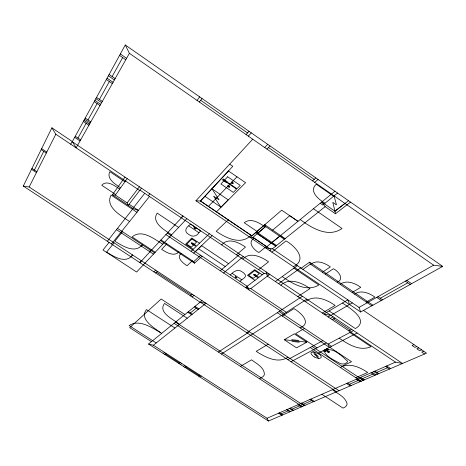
<?xml version="1.0" encoding="UTF-8"?>
<svg xmlns="http://www.w3.org/2000/svg" width="466" height="466" viewBox="0 0 466 466"><rect width="100%" height="100%" fill="white"/><g stroke="black" fill="none" stroke-linecap="round" stroke-linejoin="round"><path stroke-width="0.7" d="M200.095 302.201L148.532 344.025L153.349 345.224L206.03 303.273L200.095 302.201L23.3 186.062L51.872 127.818L72.352 141.577L76.144 147.862L129.402 53.305L125.272 44.969L72.352 141.577M34.42 170.067L43.746 151.334M23.3 186.062L29.16 186.988L55.821 134.22L51.872 127.818M70.716 144.215L72.137 141.617L402.502 363.457L395.471 362.129L267.373 276.175L266.086 271.888M77.95 138.076L86.117 123.374M88.01 119.966L97.114 103.58M99.421 99.427L109.341 81.567M112.137 76.535L122.663 57.574M111.491 243.992L138.431 210.446L133.06 208.57L112.388 194.794L124.975 177.109M112.388 194.794L115.352 195.056L127.189 178.595M197.042 100.417L199.681 96.876M199.337 102.013L201.988 98.483M141.454 188.177L128.249 205.366L127.113 202.902L139.381 186.784M133.73 207.312L144.74 193.303M107.349 241.277L133.06 208.57M109.05 242.39L103.003 250.009L136.625 272.022L186.837 218.659M148.351 195.685L149.848 193.815M138.344 210.387L149.493 196.495M122.494 231.689L114.857 241.167C122.401 245.937 135.018 253.958 142.34 244.801M114.1 242.833L106.638 252.071C113.751 256.632 126.001 264.251 132.554 254.966M131.051 256.848L132.659 255.03M141.332 246.112L142.439 244.866M246.071 134.563L249.019 131.29M248.326 136.13L251.285 132.868M349.401 304.583L195.918 200.759L252.712 139.188M149.376 251.43L150.512 250.201M139.59 262.457L141.239 260.675M181.204 217.733L182.835 215.968M139.911 262.667L183.016 216.09M195.918 200.759L200.409 201.015L232.831 166.292L229.697 164.137M200.473 201.062L228.556 170.987M166.851 243.84L161.609 249.357C166.397 252.421 174.028 257.098 178.944 251.873M264.7 147.536L267.758 144.361M208.389 206.421L236.973 176.818M266.931 149.091L270.006 145.928M153.943 271.882L155.656 270.152M220.89 207.16L228.194 199.832L211.954 188.771L219.084 199.867L213.609 196.139L220.901 207.149L204.906 196.32M216.44 211.867L245.576 182.684L228.526 171.022M155.638 272.994L157.362 271.276M198.93 232.72L200.735 230.926L190.641 224.152C186.045 227.35 183.179 231.526 189.184 234.718C192.394 237.316 196.932 236.309 198.93 232.72L188.881 225.981M181.105 253.306C175.962 257.809 183.289 263.389 187.087 265.725L192.359 260.785M191.91 243.811L192.534 243.2L195.965 245.489L195.341 246.1L191.345 243.339C191.124 242.297 192.866 243.066 193.07 243.648L193 244.132L191.998 243.951M191.077 251.343L209.31 233.757M228.212 219.835L216.218 231.276C225.835 237.986 241.126 245.599 250.953 235.231M193.728 253.108L212.082 235.615M195.324 251.663L201.615 245.664L228.596 263.692M202.087 256.178L194.52 263.179L193.699 261.671L200.636 255.217M221.694 244.906C228.095 237.206 238.895 242.442 245.465 247.102L236.437 254.803M312.523 180.843L315.878 177.925M285.145 238.621L264.74 224.723L250.096 237.41L252.904 237.375L271.212 249.764L269.901 250.807M314.719 182.369L318.08 179.462M252.904 237.375L265.515 226.511L264.74 224.723M258.141 233.035L265.649 226.575M200.409 201.015L251.885 235.86L281.674 210.166L297.972 221.344L289.765 215.717L272.639 230.105M254.087 238.173C246.939 242.413 253.964 250.038 258.91 252.543L266.348 246.473M190.425 295.846L192.312 294.25M220.249 270.763L239.763 254.215M192.097 296.947L193.99 295.357M223.593 272.989L243.252 256.556M242.809 259.079C250.05 251.296 261.426 256.818 268.567 261.828L258.531 269.633M230.385 274.957C233.303 271.515 238.091 268.492 242.279 271.958C244.178 272.907 246.951 275.779 244.592 277.649L239.92 281.313M272.022 242.448L279.74 236.163M334.955 191.235L265.469 247.813L272.429 248.786L359.006 307.414L360.655 312.004L442.7 266.389L125.272 44.969M202.017 300.634L200.188 302.119L336.627 391.755M337.582 193.064L322.781 204.999L320.224 203.228M190.361 312.936L196.256 308.201M272.429 248.786L325.14 206.636L335.427 213.766L350.548 202.11M271.853 252.129L286.007 240.899C294.943 245.908 308.038 259.591 293.353 266.668M344.939 203.421L334.967 211.162L332.8 202.366L336.452 204.906L334.081 195.883M335.427 213.766L334.967 211.209L348.521 200.695M254.186 275.161L254.914 274.602L258.321 276.886L257.587 277.439L253.958 275.097L253.754 274.241L255.438 275.045L255.31 275.499L254.261 275.301M250.76 288.611L269.779 274.375L264.123 273.379L245.471 287.557L250.76 288.611L286.345 312.319M163.199 353.438L164.556 352.424M164.649 354.37L166.013 353.356M275.383 281.546L297.331 265.649M278.551 283.672L300.64 267.892M301.112 268.212L309.599 262.16L372.917 305.189M302.894 269.418L310.379 264.111L371.781 305.818M280.835 285.204C289.427 277.171 301.886 282.85 310.03 288.588L297.85 296.621M310.723 264.344C316.641 259.323 324.878 263.051 330.342 266.907L322.396 272.272M178.909 363.527L180.319 362.554M180.348 364.453L181.763 363.48M183.33 366.363L184.757 365.402M184.769 367.29L186.202 366.328M325.233 274.206L333.406 268.742C338.368 271.031 344.77 279.041 337.145 282.297M246.718 332.689L302.382 296.271M218.356 352.04L249.403 331.792M221.42 354.032L306.756 299.207M282.332 316.07L293.953 308.632C300.419 312.278 312.342 322.996 300.116 327.895M305.405 301.694C314.393 294.104 326.771 299.591 335.083 305.428L322.315 313.041M340.192 284.365C346.582 279.548 355.022 283.252 360.771 287.301L352.15 292.485M198.306 375.98L199.792 375.06M199.739 376.901L201.225 375.98M268.224 344.164L256.201 351.352C265.23 357.154 277.73 364.033 288.017 357.172M354.544 294.116C360.946 289.532 369.223 293.091 374.932 297.11L366.235 302.055M284.248 339.749L294.291 333.854L306.814 342.161L296.539 347.869L284.248 339.749L306.814 342.161M304.508 328.408L295.59 333.639L317.037 347.857M240.415 366.369L251.582 359.834C256.498 363.713 264.787 367.546 264.339 374.804L263.249 376.458L259.539 378.788M328.14 316.95L352.319 302.888M330.336 318.418L333.091 316.833M332.13 319.624L334.891 318.039M359.006 307.414L433.613 265.177L442.7 266.389M380.273 298.252L407.808 282.804M287.755 359.647L322.886 340.634M290.97 361.756L326.311 342.918M348.912 330.889L351.76 329.369M353.56 330.58L328.052 344.077L329.45 347.403L277.27 312.703M318.593 353.065L357.131 332.98M326.433 350.735L324.528 351.725L323.159 350.816L327.324 348.644L328.705 349.564L326.794 350.554M326.864 351.02L327.219 350.834M341.997 366.247L351.539 361.727L329.759 347.246M340.384 367.499C349.343 362.21 359.944 367.301 367.691 372.468L355.797 377.705M414 344.607L412.06 345.487L414.886 347.403L416.837 346.529M418.742 347.881L416.785 348.749L419.604 350.659L421.573 349.797M153.349 345.224L267.03 418.258L395.471 362.129M423.716 351.236L421.742 352.092L424.555 353.997M280.998 413.907L288.151 410.808M291.85 409.206L299.621 405.839M303.383 404.208L311.643 400.626M349.354 384.287L358.121 380.489M362.449 378.619L372.94 374.07M376.883 372.363L387.531 367.75M148.532 344.025L268.468 421.031L426.536 353.146L363.48 310.438M312.261 351.987L311.241 352.523A5.51 2.394 25.3 0 0 311.212 354.02L312.727 355.826L314.503 357.003M291.605 339.667L298.933 340.454M291.914 341.427L299.207 342.23M330.889 315.348L323.829 314.055L347.828 299.848L349.552 304.496L360.655 312.004M271.229 243.118L276.53 245.506L256.463 231.893M161.696 333.347C152.359 328.134 139.759 318.639 129.123 325.536L156.197 342.953M151.456 341.66L129.676 327.656L161.131 299.009L184.903 314.521M165.331 353.869L179.614 363.037M185.485 366.812L199.046 375.52M279.373 412.864L282.617 414.956M278.621 413.191L281.854 415.282M174.936 328.029L146.487 309.581C138.915 318.965 153.815 327.61 160.287 332.439M290.196 408.134L293.504 410.278M289.403 408.478L292.706 410.616M287.289 409.404L290.58 411.53M286.508 409.742L289.794 411.868M301.688 403.107L305.073 405.309M179.591 324.324C174.086 319.798 157.345 312.564 164.556 303.436L187.245 318.231M300.861 403.474L304.24 405.665M175.513 322.14L304.129 405.711M174.086 323.293L302.248 406.521M298.758 404.389L302.119 406.573M297.937 404.75L301.298 406.929M188.415 311.672L192.301 314.206M187.746 312.214L191.619 314.748M310.787 399.135L314.224 401.377M309.925 399.508L313.362 401.744M194.986 306.343L198.93 308.929M194.287 306.908L198.225 309.488M321.884 394.283L343.023 408.123L345.265 406.952L346.634 405.537L347.112 403.888C345.434 396.869 337.681 393.677 332.398 389.692M29.16 186.988L339.032 390.718M156.5 272.138L191.369 295.054M117.49 228.381L154.607 252.904M116.459 229.691L153.465 254.127M347.525 383.081L351.189 385.498M346.535 383.512L350.193 385.924M360.579 377.373L364.319 379.854M359.536 377.833L363.27 380.308M312.103 346.471L363.195 380.338M310.193 347.502L361.115 381.235M357.288 378.811L361.01 381.275M356.263 379.26L359.979 381.724M31.95 168.436L36.884 171.698M31.507 169.327L36.435 172.583M155.23 252.246L132.111 236.967C141.617 228.672 154.293 239.046 162.774 244.231M279.105 311.504L331.472 346.349M371.035 372.806L374.845 375.334M326.899 348.865L328.28 349.78M160.956 239.926L193.699 261.671M325.419 349.64L329.462 351.952C328.641 353.95 326.142 349.599 325.064 349.826M160.397 240.526L194.52 263.179M129.507 221.56C121.393 215.723 104.838 207.248 111.048 195.056L136.94 212.304M323.59 350.589L324.971 351.492M198.446 248.687L225.218 266.552M115.702 194.561L101.716 185.235C106.86 179.544 114.811 185.986 119.68 189.033M115.352 195.056L127.113 202.902M129.111 204.236L138.431 210.446M232.249 273.431L241.825 279.816M171.581 234.876C165.04 230.233 150.92 222.771 157.164 213.09L178.589 227.42M193.174 249.217L185.625 244.19L191.788 238.044L199.448 243.165M41.655 148.648L46.798 152.079M374.967 371.087L378.8 373.639M167.341 233.029L247.201 286.24L249.013 289.916M41.177 149.627L46.309 153.046M373.872 371.565L377.699 374.111M165.902 234.584L284.47 313.525M372.118 372.328L375.934 374.868M120.566 187.798C115.568 184.297 106.12 178.956 109.83 171.645L124.911 181.757M386.728 365.95L390.625 368.559M385.586 366.445L389.477 369.049M254.949 280.346L247.458 275.336L254.669 269.674L262.276 274.771M339.225 338.165C348.201 344.362 359.874 351.644 371 346.681L349.89 332.52M329.107 310.933L355.348 328.577C370.016 320.276 349.483 307.746 342.452 303.034M333.505 318.831L350.333 330.132M139.969 190.105L264.123 273.379M55.821 134.22L139.678 190.489M75.259 136.27L80.635 139.887M282.256 276.565C292.485 283.631 306.587 292.427 318.855 285.035L293.883 268.148M74.682 137.319L80.047 140.93M84.602 119.209L90.159 122.977M83.962 120.374L89.507 124.131M83.35 121.498L88.884 125.243M252.968 237.322L266.878 246.735M258.578 232.493L244.201 222.736C250.749 217.412 259.341 222.899 265.09 226.884M255.683 232.575L275.715 246.159M257.232 233.652L271.264 243.165M85.226 118.073L90.794 121.853M200.473 200.951L251.885 235.86M94.237 101.617L99.98 105.537M377.967 296.679L382.574 299.819M376.72 297.384L381.316 300.518M265.515 226.511L284.301 239.297L280.579 235.511M96.52 97.446L102.31 101.402M95.85 98.675L101.629 102.619M94.901 100.406L100.662 104.337M300.18 219.55C311.649 227.985 328.373 238.173 342.027 228.486L313.449 208.745M109.12 74.455L115.149 78.614M406.783 280.363L411.595 283.683M108.386 75.795L114.397 79.942M405.408 281.149L410.208 284.458M107.075 78.189L113.063 82.313M106.353 79.505L112.323 83.618M119.552 55.413L125.779 59.741M325.018 203.199C318.96 199.739 308.306 191.101 316.303 184.251L333.586 196.285M334.967 211.209L321.715 202.017L325.14 206.636M200.66 100.254L247.539 132.932M268.463 147.512L314.195 179.387M129.402 53.305L433.613 265.177M120.339 53.974L126.583 58.314M313.368 351.818L318.301 356.589L313.874 353.665L318.796 358.412M267.03 418.258L268.468 421.031M309.599 262.16L310.379 264.111M314.515 357.008A5.51 2.394 25.3 0 0 319.909 358.255L320.94 357.731A5.51 2.394 25.3 0 0 321.033 356.269A5.51 2.394 25.3 0 0 319.484 354.434L314.754 352.11A5.51 2.394 25.3 0 0 312.284 352.016M324.359 350.857L324.61 351.02L324.359 350.857M329.188 351.9L328.052 352.22L329.188 351.9M327.604 349.331L327.266 349.343L327.604 349.331M324.732 351.218L324.418 351.813C327.382 357.509 334.524 360.259 339.93 363.363C342.399 364.587 345.865 364.109 347.525 361.861L347.438 361.098C342.061 356.449 332.421 345.877 324.732 351.218M223.226 179.084L222.463 179.899L226.342 182.55L227.111 181.74L223.226 179.084M224.134 180.587L220.942 183.971L233.297 192.406L236.577 189.103L224.134 180.587M227.688 176.777L224.443 180.208L236.897 188.73L240.229 185.375L227.688 176.777M227.915 185.724L227.804 186.33C228.025 187.082 230.035 187.845 229.802 186.604L229.08 185.887L227.915 185.724M231.404 182.107L231.282 182.724C231.509 183.488 233.536 184.251 233.309 182.992L232.581 182.27L231.404 182.107M228.293 186.039L228.451 186.662L229.4 186.796L228.963 186.132L228.293 186.039M231.783 182.427L231.934 183.062L232.895 183.19L232.458 182.521L231.783 182.427M194.147 227.757L193.85 228.066L195.452 229.138L195.749 228.835L194.147 227.757M191.94 239.017L186.802 244.132L191.328 247.149L196.53 242.081L191.94 239.017M191.753 243.13C191.916 244.58 193.6 243.258 191.753 243.13M235.499 276.752L235.179 277.002L236.699 278.016L237.019 277.765L235.499 276.752M254.733 270.6L248.71 275.313L253.207 278.319L259.282 273.653L254.733 270.6M254.092 274.515C254.151 275.919 256.003 274.66 254.092 274.515"/></g></svg>
